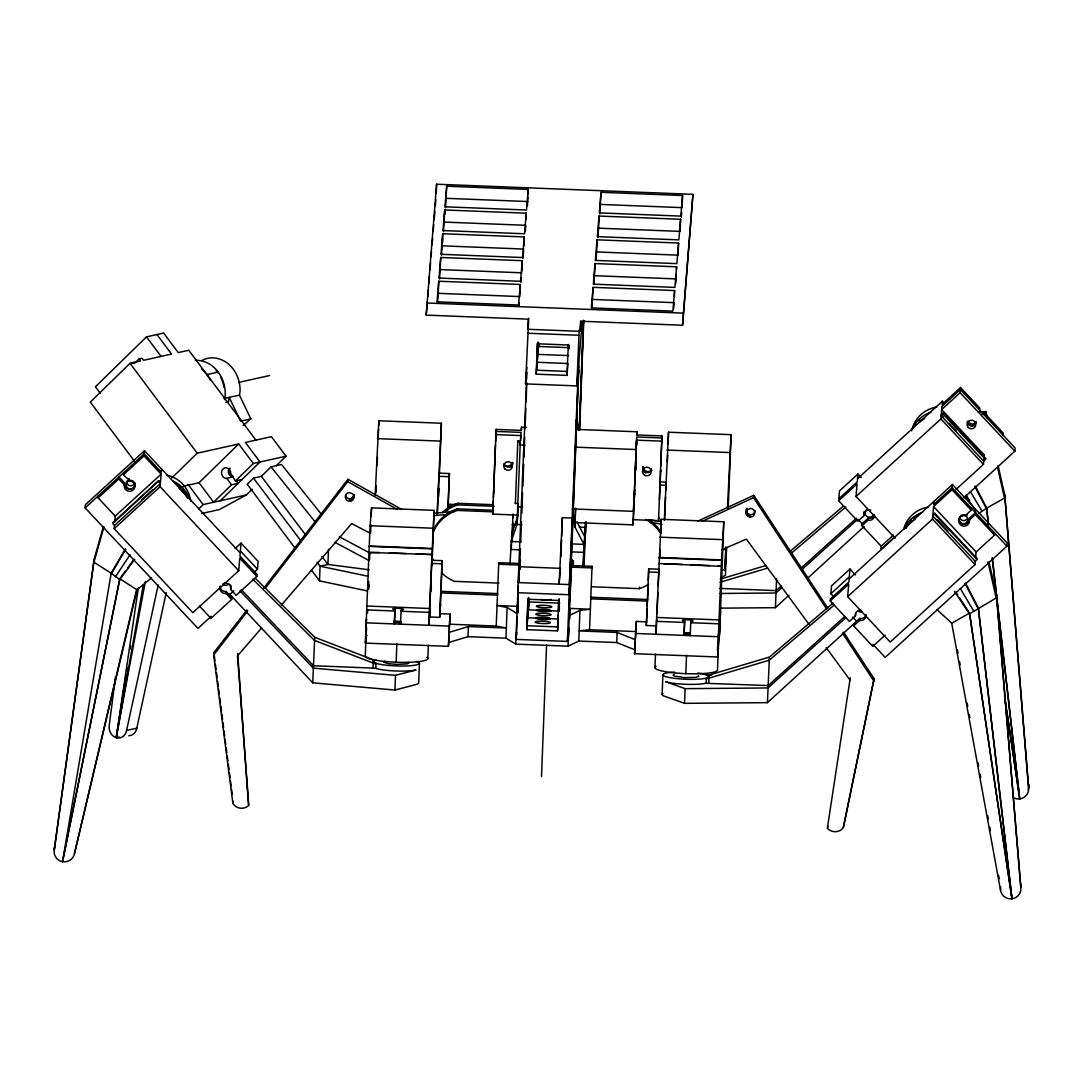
<?xml version="1.0" encoding="UTF-8"?>
<svg xmlns="http://www.w3.org/2000/svg" width="1083" height="1083" viewBox="0 0 1083 1083"><rect width="100%" height="100%" fill="white"/><g stroke="black" fill="none" stroke-linecap="round" stroke-linejoin="round"><path stroke-width="1.5" d="M430.75 591.548L431.034 583.304M431.684 565.177L431.86 560.236L442.121 560.642L440.998 591.954M438.331 496.204L438.615 487.959M440.47 606.778L440.591 603.475M448.294 504.84L449.404 473.542L439.156 473.136L437.383 513.112M647.62 600.104L648.148 585.28M648.324 580.339L648.731 568.805L658.992 569.211L658.18 585.768M419.432 663.27L418.674 683.035A23.095 3.574 2.2 0 1 415.439 684.686L394.943 690.033L312.73 682.818L314.72 637.264L255.331 578.308M367.435 590.925L319.499 580.881L320.067 566.192L317.035 562.199M328.515 549.243L327.932 564.446L320.067 566.192L368.003 576.237M434.107 510.35L428.706 625.284L429.409 616.944L439.657 617.351L439.969 613.682L450.23 614.088L448.443 646.361L365.377 643.085L370.061 525.729L371.564 507.873L434.107 510.35L431.995 565.543M365.702 639.2L366.487 618.934L366.162 622.82L449.215 626.096L450.23 614.088M367.53 612.897L367.651 609.526M368.734 581.476L368.477 588.164L368.802 584.279M369.574 559.735L369.831 553.034M370.603 532.971L370.914 524.605M371.239 516.239L371.564 507.873M368.613 589.125L368.734 585.903M375.165 495.5L378.847 420.773L441.404 423.236L439.481 473.19M376.085 492.63L376.343 485.888M377.128 465.649L377.453 457.229M378.197 437.654L378.522 429.206M378.657 425.836L378.847 420.773M372.958 668.103L373.418 659.872L314.72 637.264M239.952 590.79L313.285 668.13L395.498 675.345L415.994 669.998A23.095 3.574 2.2 0 1 376.031 668.428L375.72 663.134L373.161 663.04M394.957 609.756L394.361 623.93L394.957 609.756L394.239 609.634A5.388 0.839 2.2 0 1 394.334 608.456A5.388 0.839 2.2 0 1 401.955 608.754A5.388 0.839 2.2 0 1 401.847 609.932L401.008 611.259L429.206 612.369M394.943 690.033L395.498 675.345M396.148 662.214L396.852 643.789M401.116 609.986L400.507 624.174L401.36 622.847M426.188 315.112L436.598 184.218L692.944 194.344L682.547 325.238L580.515 321.218L580.122 331.344L527.827 329.273L528.22 319.147L426.188 315.112L427.311 301.737M436.246 193.302L436.598 184.218M438.304 293.344L438.764 281.228L520.287 284.45L519.813 296.566L438.304 293.344L437.505 302.847M439.495 279.089L440.754 257.47L522.277 260.692L521.871 271.291M441.485 255.344L442.744 233.725L524.267 236.933L523.915 246.031M442.541 242.673L442.717 238.125M443.461 231.586L444.734 209.967L526.243 213.189L526.013 219.24M444.707 214.366L444.815 211.334M427.826 658.626L428.34 645.224M430.005 617.066L430.33 608.619M431.278 583.94L431.02 590.641L431.345 586.756L431.224 589.991M445.451 207.828L446.71 186.208L528.233 189.43L528.057 193.965M437.072 514.696L441.404 423.236M438.574 496.786L438.899 488.352M439.969 613.682L440.903 591.332L497.557 593.565L497.422 595.149L440.767 592.915M447.929 508.996L448.186 504.218L456.525 504.543M448.443 646.361L449.215 626.096M450.027 620.938L450.162 617.567M448.768 642.476L467.991 636.669L468.384 626.543L506.357 628.032L496.231 626.042L449.838 624.214M518.202 503.825L517.769 515.102L492.657 514.114L496.136 429.396L521.261 430.384L521.532 427.216L526.473 427.419M493.293 501.009L492.657 514.114M493.428 497.693L495.473 444.531M495.594 441.35L496.136 429.396M496.231 626.042L498.749 562.659L519.244 563.471L518.486 581.571M656.812 619.219L655.838 634.259L661.239 519.312L723.796 521.789L719.762 631.375L717.609 656.988L634.557 653.712L634.882 649.827L616.741 642.544L578.769 641.041L568.061 646.185L515.752 644.114L505.964 638.171L507.142 607.522L497.029 605.532L517.539 606.345L516.929 613.465L507.142 607.522M509.958 564.5L511.853 533.635L517.647 516.605M511.284 548.661L513.085 514.127M512.3 536.275L512.814 522.764M513.004 517.701L513.139 514.33M522.696 506.952L517.674 506.763L517.931 503.595L515.373 503.487L517.823 440.74L520.395 440.835L521.099 432.401L495.973 431.413M527.38 206.298L527.949 196.998M517.823 440.74L517.742 441.688L520.314 441.796L516.984 524.483L511.203 541.514L521.004 541.893M520.639 440.591L520.828 435.569L495.703 434.581M521.41 430.479L521.532 427.216M570.7 574.125L568.981 594.716L517.715 592.699L526.5 382.665M568.981 594.716L578.484 366.122L576.819 385.914L525.553 383.896L528.761 318.185M515.752 644.114L518.04 588.732M516.429 635.437L517.146 616.863M517.336 611.787L518.243 588.15M517.674 612.315L518.188 598.804M518.838 581.923L519.041 576.86M526.622 379.294L526.88 372.538M518.012 612.843L518.134 609.458M520.409 548.567L519.691 568.941L520.354 561.021M520.733 541.92L521.451 521.546M521.844 513.22L522.548 492.846M522.872 486.199L523.658 464.147M523.982 457.486L524.686 437.126M525.079 428.787L525.796 408.413M526.121 401.766L526.771 383.084M520.03 569.455L520.395 560.006M537.967 342.025L537.195 362.291L567.952 363.509L566.951 375.381L536.193 374.163L537.358 343.771L568.128 344.99M537.561 343.189L536.532 370.21L567.289 371.428M526.744 629.67L527.908 599.265L558.666 600.483L557.501 630.875L526.744 629.67L529.316 598.777M528.111 598.682L527.069 625.703L557.826 626.922L558.286 615.103M528.504 597.518L527.732 617.784L558.49 619.002M538.305 342.553L537.845 354.371L568.616 355.59M528.842 598.046L528.396 609.864L559.153 611.083L559.424 607.915M538.644 343.081L538.508 346.452L569.279 347.67M529.181 598.574L529.059 601.945L559.816 603.163M541.514 776.646L546.563 645.089M566.951 375.381L568.331 344.408M558.422 611.719L558.869 599.901M568.534 348.306L568.67 344.935M558.814 610.555L559.275 598.737M560.899 556.527L561.549 539.632M561.671 536.261L562.388 517.688L572.636 518.094L569.374 584.59L518.094 582.559M568.873 348.834L569.008 345.45M559.153 611.083L559.356 606.02M576.819 385.914L579.188 330.247M516.686 632.269L516.09 639.39L567.37 641.42L569.644 586.796M568.751 619.408L570.308 578.877M568.061 646.185L569.482 609.797M569.861 599.671L570.836 574.342M569.834 608.402L590.33 609.215L579.947 610.392L569.238 615.537L571.634 563.038M569.834 618.637L570.199 609.16M571.905 565.258L572.095 560.195M572.244 565.786L572.433 560.71M572.582 566.301L572.772 561.238M573.259 566.233L573.462 560.75M570.931 543.869L584.008 544.383L574.802 526.771L575.479 509.037M574.802 526.771L575.709 508.076M579.256 429.937L583.399 321.868M579.324 430.046L583.534 320.284M579.595 430.465L583.737 320.595M578.769 641.041L579.947 610.392M591.968 307.369L593.091 287.333L674.614 290.542L674.371 296.607M593.064 291.733L593.186 288.701M582.762 567.37L584.658 536.505L576.995 521.83M583.507 566.571L585.389 522.94M593.944 283.611L595.081 263.575L676.604 266.797L676.482 269.816M584.062 566.165L585.754 522.263M585.565 533.608L586.011 521.789M596.598 251.933L597.071 239.817L678.581 243.039L678.12 255.155L596.598 251.933L595.934 259.852M598.588 228.175L599.048 216.058L680.571 219.28L680.11 231.396L598.588 228.175L597.789 237.678M599.779 213.92L601.038 192.3L682.561 195.522L682.155 206.122M635.261 639.701L617.134 632.418L579.161 630.915L589.545 629.737L592.049 566.341L571.553 565.543L571.418 567.126L591.927 567.925L592.049 566.341M616.741 642.544L617.134 632.418M632.959 524.862L636.709 436.977L661.835 437.965L658.518 520.666L633.393 519.678L632.959 524.862L575.154 522.575M633.393 519.678L636.438 440.145L661.564 441.133L661.997 435.948L636.885 434.96L637.142 431.792L576.413 429.382M634.76 490.071L633.284 511.325L572.23 508.915M635.301 473.718L635.856 461.683M636.384 445.33L636.628 441.634M635.667 470.198L635.992 461.859M636.628 445.154L636.763 441.81M637.021 435.122L637.142 431.792M634.557 653.712L636.344 621.439L646.592 621.845L647.079 609.052M634.882 649.827L635.207 641.393M635.41 638.077L636.344 621.439M647.201 605.857L647.526 599.481L590.871 597.247L590.736 598.831L647.39 601.065M661.997 435.948L660.765 465.825M654.958 667.602L655.472 654.186M659.764 557.786L660.089 549.419M660.725 532.701L661.239 519.312M664.339 520.327L668.536 432.212L731.079 434.676L728.25 508.225M667.385 461.927L667.669 455.117M668.076 444.03L668.536 432.212M675.738 283.665L676.306 274.365M662.133 694.514L662.891 674.763M682.547 325.238L692.944 194.344M684.646 621.195L684.036 635.369L684.646 621.195L683.914 621.073A5.388 0.839 2.2 0 1 684.023 619.896A5.388 0.839 2.2 0 1 691.631 620.207A5.388 0.839 2.2 0 1 691.536 621.371L690.683 622.698L718.882 623.808L721.278 565.989L717.907 565.854M866.075 614.792A5.388 5.32 4.8 0 1 860.728 618.528L859.807 618.379L767.427 702.65L684.551 703.341L685.106 688.653L665.639 681.721A23.095 3.574 2.2 0 0 705.602 683.305L768.185 685.58L844.726 616.525M685.823 673.667L686.527 655.229M690.792 621.439L690.196 635.613L690.304 634.354M706.157 683.129L706.346 678.066L708.905 678.161L709.175 674.993L769.417 657.083L833.165 603.001M708.715 683.224L708.905 678.161M717.609 656.988L718.882 623.808M658.735 563.512L721.251 566.382L723.796 521.789M717.934 653.117L718.719 632.851L718.395 636.736L635.328 633.447M718.34 648.284L717.501 670.066A31.299 4.846 2.2 0 1 681.749 673.464A31.299 4.846 2.2 0 1 656.122 666.383M719.437 635.261L720.533 611.11M721.576 569.753L724.906 569.888L725.894 547.037M725.231 566.003L725.935 547.429M727.465 507.737L731.079 434.676M726.314 552.98L725.475 574.762A31.299 4.846 2.2 0 1 721.088 577.009M767.427 702.65L769.417 657.083M719.572 608.159L775.387 607.685L776.606 578.796M429.409 616.944L431.86 560.236M439.657 617.351L442.121 560.642M447.766 510.174L449.404 473.542M656.542 625.92L646.28 625.514L648.731 568.805M657.015 614.21L657.909 592.455M664.651 518.73L665.531 496.989M665.815 490.288L666.275 482.111L660.427 481.881M562.388 517.688L559.112 584.184L560.439 568.345L519.42 566.72M151.349 578.011L137.027 589.802L74.47 853.58A10.261 10.14 4.8 0 1 62.53 861.702A10.261 10.14 4.8 0 1 54.285 849.884L94.194 559.112L103.332 526.852M199.57 606.209L210.968 618.379L211.131 616.349L197.959 628.397L85.137 507.886L85.395 504.719L144.472 450.731L240.209 552.98L239.952 556.148L257.037 574.396L256.874 576.427L236.175 595.339L230.598 589.382L230.923 586.458A5.388 5.32 4.8 0 0 230.801 585.077M114.757 521.735L115.218 516.117L98.133 497.869L98.309 495.852M94.194 559.112L54.285 849.884M74.47 853.58L136.512 589.991M256.874 576.427L239.776 558.165L238.734 570.714L192.828 612.667L114.175 528.666L114.432 525.499L112.781 522.683L158.687 480.73L160.433 482.598L161.137 474.164L144.039 455.916L144.472 450.731M98.133 497.869L118.832 478.957L118.995 476.926L124.572 482.883L124.247 485.807A5.388 5.32 4.8 0 0 129.432 491.33A5.388 5.32 4.8 0 0 135.023 486.226A5.388 5.32 4.8 0 0 129.838 480.69L123.34 474.828L123.516 472.811M103.982 526.717L93.937 562.199L111.17 573.245L62.53 861.702L119.726 579.554L111.17 573.245L125.357 548.973M128.918 480.784L129.094 478.754M112.7 523.644L158.687 480.73M114.175 528.666L160.081 486.714L160.352 483.546L158.605 481.691M161.57 468.98L161.299 472.147L144.215 453.899L85.137 507.886M182.837 491.696L183.122 488.298M237.691 653.563L248.548 805.603A10.261 10.14 4.8 0 1 234.05 805.021L232.899 803.437L213.689 654.998L213.893 652.616L246.883 609.946M210.968 618.379L231.654 599.468L226.09 593.511L226.252 591.494L225.332 591.575A5.388 5.32 4.8 0 1 220.16 586.038M231.654 599.468L231.83 597.437L226.252 591.494M257.47 569.211L258.133 561.36L241.049 543.097L240.385 550.963L257.47 569.211L253.747 572.623M232.899 803.437L233.102 801.054M265.24 588.313L347.724 481.637L347.914 479.268L401.915 509.524M353.87 498.221L354.249 494.741L352.665 500.102L349.538 501.239L349.728 498.87A4.359 4.305 4.8 0 1 345.545 494.389M350.662 501.145L350.865 498.762L354.06 495.838M351.731 500.752L351.934 498.383M352.665 500.102L352.868 497.733M353.396 499.236L353.586 496.867M365.377 643.085L366.65 627.856M427.731 296.715L428.286 290.027M428.854 283.326L429.409 276.639M429.965 269.951L430.533 263.25M431.088 256.563L431.508 251.54M432.063 244.853L432.631 238.165M433.186 231.464L433.755 224.777M434.175 219.754L434.865 211.388M435.285 206.379L435.853 199.678M438.764 281.228L437.045 301.819L518.567 305.04L520.287 284.45M440.754 257.47L439.035 278.06L520.544 281.282L522.277 260.692M442.744 233.725L441.011 254.302L522.534 257.524L524.267 236.933M444.734 209.967L443.001 230.557L524.524 233.766L526.243 213.189M446.71 186.208L444.991 206.799L526.514 210.021L528.233 189.43M432.618 533.608A39.448 38.974 4.8 0 1 457.148 510.431L457.283 508.848L493.55 510.269M444.125 512.421A39.448 38.974 4.8 0 1 457.608 504.881L457.743 503.297L492.562 504.678M494.904 459.273L495.066 457.256M494.674 465.352L494.836 463.334M493.604 493.212L493.767 491.195M519.028 306.069L519.285 302.902M521.018 282.311L521.41 277.559M522.994 258.553L523.658 250.647M525.255 231.64L525.783 225.305L444.26 222.083M498.749 562.659L498.613 564.243L519.123 565.055L519.244 563.471M520.314 441.796L520.043 444.964L525.065 445.154M515.373 503.487L515.454 502.539M525.553 383.896L526.934 367.394M517.769 515.102L516.984 524.483L521.844 524.686M519.556 565.136L519.948 560.385M517.715 592.699L518.256 586.093M518.635 581.612L519.298 573.692M536.193 374.163L538.779 343.284M580.122 331.344L580.962 321.299M582.207 321.529L579.148 358.202L570.971 570.958L571.892 559.87M578.227 374.664L578.62 369.912L570.822 567.167M557.501 630.875L558.232 622.17M593.091 287.333L591.372 307.91L672.881 311.132L674.614 290.542M595.081 263.575L593.349 284.166L674.871 287.374L676.604 266.797M597.071 239.817L595.339 260.407L676.861 263.629L678.581 243.039M599.048 216.058L597.329 236.649L678.851 239.871L680.571 219.28M601.038 192.3L599.319 212.891L680.841 216.113L682.561 195.522M567.37 641.42L568.358 629.534M568.44 636.046L569.103 628.126M634.503 496.759L634.773 493.591M591.521 586.756L639.336 588.651L639.471 587.067M646.28 625.514L646.592 621.845M673.612 308.993L674.14 302.658L592.618 299.45M681.302 217.142L681.694 212.39M660.535 471.904L660.698 469.887L659.452 499.764M658.518 520.666L658.775 517.498M724.906 569.888L726.72 548.147M746.065 512.611L746.444 509.118L746.566 514.777L750.248 517.078A4.359 4.305 4.8 0 0 754.783 512.949A4.359 4.305 4.8 0 0 750.587 508.469L747.46 509.619L746.16 513.721M746.729 510.472L746.932 508.103M746.566 514.777L746.363 511.352M747.216 515.698L746.756 512.408M748.096 516.429L748.299 514.046L747.419 513.328M749.125 516.889L749.328 514.52L748.299 514.046M750.248 517.078L750.451 514.709A4.359 4.305 4.8 0 0 754.973 510.58M826.681 609.133L753.565 497.679L753.768 495.31L697.614 521.221M855.543 613.005L855.462 615.929L849.451 621.425L830.268 600.93L830.431 598.913L848.869 582.072L849.14 578.904L952.431 484.507L1007.19 542.989L1006.919 546.157L885.19 657.395L872.979 644.358M834.316 597.41L830.864 593.728L831.527 585.876L849.965 569.022L855.475 574.911M864.18 511.487A5.388 5.32 4.8 0 0 863.936 512.855L863.855 515.779L857.844 521.275L838.662 500.793L839.487 490.91L857.926 474.056L861.229 477.603M843.549 632.147L874.089 678.703L843.346 827.561L842.087 829.05A10.261 10.14 4.8 0 1 827.588 828.481L827.791 826.112M952.431 484.507L951.998 489.692L933.56 506.546L932.856 514.98L934.737 513.261L977.286 558.706L975.323 561.373L975.052 564.541L890.199 642.084L847.651 596.638L848.706 584.089L830.268 600.93M849.965 569.022L849.302 576.873L830.864 593.728M895.14 538.251L856.044 496.488L857.1 483.939L838.662 500.793M857.926 474.056L857.262 481.921L838.824 498.776M885.109 635.152L872.817 646.389L853.634 625.893L853.797 623.876M893.502 535.002L881.21 546.238L862.027 525.742L862.19 523.725L868.214 518.229L869.121 518.391A5.388 5.32 4.8 0 0 874.468 514.655M853.634 625.893L859.645 620.397L859.807 618.379M862.027 525.742L868.038 520.246L868.214 518.229M843.346 827.561L874.089 678.703M881.264 545.521L880.939 549.406L894.639 536.897M911.033 522.331L911.317 518.919M919.711 418.783L919.426 422.18A31.299 30.92 4.8 0 1 924.679 418.322M847.651 596.638L932.504 519.095L932.774 515.928L934.737 513.261M933.993 501.348L933.722 504.516L952.16 487.675L1006.919 546.157M856.044 496.488L940.897 418.945L941.168 415.777L943.131 413.11L985.679 458.556L983.716 461.223L983.459 464.39L956.005 489.475M943.55 417.28L941.249 414.83L941.953 406.396L960.391 389.542L1015.15 448.037L1014.879 451.191L963.951 497.733M944.62 403.607L942.386 401.211L942.115 404.379L960.553 387.524L979.736 408.02L979.574 410.037M984.244 455.009L941.682 409.564L960.12 392.709L960.553 387.524M969.353 520.151L969.515 518.121L975.539 512.625L975.363 514.655L969.353 520.151L969.434 521.045A5.388 5.32 4.8 0 1 963.843 526.162A5.388 5.32 4.8 0 1 958.672 520.625A5.388 5.32 4.8 0 1 964.263 515.522L965.17 515.67L971.18 510.174L971.343 508.157M983.757 414.505L983.933 412.488L1003.115 432.97L1002.939 434.987M985.652 414.627L985.909 411.54L979.262 411.892M965.508 583.047L978.409 608.064L1011.969 898.782A10.261 10.14 4.8 0 1 1000.475 890.009L951.727 623.185L969.515 613.1L1011.969 898.782A10.261 10.14 4.8 0 0 1020.822 887.437L996.455 594.892L989.009 562.185M975.634 557.61L976.108 551.992L994.546 535.137L994.722 533.12M983.919 458.867L984.271 454.657M996.455 594.892L1020.822 887.437M998.093 465.541L1004.74 494.999L1028.593 787.571A10.261 10.14 4.8 0 1 1014.46 798.198M1000.475 890.009L1000.733 886.923M1028.593 787.571L1004.74 494.999M115.515 676.807L109.261 725.19A10.261 8.745 77.4 0 0 116.233 737.672L119.144 737.022M166.254 592.591L136.796 728.169L126.576 730.443A10.261 8.745 77.4 0 1 116.233 737.672L138.367 587.771M827.371 828.184L850.29 677.768M145.352 581.449L116.233 737.672L126.156 674.249M126.684 670.905L127.198 667.575M130.082 649.218L130.596 645.874M243.133 425.524L250.823 418.904L239.451 395.119L240.02 391.816A30.27 25.802 77.4 0 0 202.44 360.152M124.572 482.883L124.423 483.79A5.388 5.32 4.8 0 0 129.594 489.313A5.388 5.32 4.8 0 0 135.185 484.209M230.598 589.382L230.76 588.489A5.388 5.32 4.8 0 0 224.181 583.074M116.233 737.672L143.294 585.091M62.53 861.702L119.793 578.755L125.642 570.741M126.576 730.443L158.186 584.942M111.102 574.031L125.709 549.419M115.421 576.792L130.041 554.821M127.604 568.061L133.453 560.046M134.806 559.234L119.726 579.554L119.793 578.755L137.027 589.802M263.372 588.611L347.914 479.268M213.689 654.998L247.709 610.988M261.639 627.937L237.488 655.932L248.779 805.319M281.418 605.018L351.691 523.563L369.56 532.931M255.899 440.118L188.726 350.242L178.248 352.584L163.655 333.05L146.476 336.881L95.399 386.766L100.421 393.481M134.197 363.698L139.017 359.001L140.506 360.991L130.014 363.333L90.322 402.104L134.427 461.128M171.926 477.887L197.187 453.222L238.734 443.949L253.327 463.483L286.02 456.187L271.427 436.666L245.408 442.46L260.001 461.994L220.309 500.766M183.054 486.281L199.028 482.72L238.734 443.949M198.595 509.037L203.144 504.597L246.328 494.958L252.163 489.259M236.297 480.73L238.206 483.289L231.518 484.778L213.622 502.255L199.028 482.72M228.96 468.438A5.388 4.589 77.4 0 0 232.655 476.926L233.441 476.913L225.968 478.429A5.388 4.589 77.4 0 1 221.555 472.499A5.388 4.589 77.4 0 1 226.388 467.788A5.388 4.589 77.4 0 1 230.801 473.704L235.431 480.96L253.327 463.483M321.502 514.439L281.539 464.526L271.048 466.868L261.314 476.371L253.463 478.117L247.249 484.182L295.415 548.648M276.287 465.69L286.02 456.187M123.34 474.828L144.039 455.916M115.218 516.117L161.137 474.164M141.819 499.601L152.987 489.408M114.432 525.499L160.352 483.546M235.092 548.539L241.049 543.097M228.933 595.298L233.901 590.763M857.533 478.754L942.386 401.211M941.249 414.83L943.131 413.11M981.523 414.681L983.933 412.488M775.387 607.685L788.952 595.284M807.458 578.376L864.207 526.514M983.797 460.275L985.679 458.556M781.168 586.093L776.145 590.628L719.978 588.407M801.244 567.979L856.45 518.175M782.224 587.338L775.942 592.997L720.127 593.47M802.3 569.225L857.506 519.407M845.782 617.77L767.982 687.949L685.106 688.653M790.13 551.315L843.671 505.869M791.145 553.399L845.958 506.885M834.167 605.086L769.16 660.251L706.306 678.933M228.946 583.967L228.039 584.658A4.359 4.305 4.8 0 1 222.773 583.981M978.815 513.328L986.681 508.13L975.336 486.05M246.328 494.958L219.402 509.551L201.519 513.545M701.96 521.492L753.565 497.679M721.671 549.744L746.39 539.158L809.204 624.566M698.264 675.67L698.914 676.279L695.814 677.349L684.131 677.592L674.168 676.063L673.112 675.088L674.195 674.384M375.977 659.967L373.283 661.456L376.234 663.351A23.095 3.574 2.2 0 0 407.641 665.91A23.095 3.574 2.2 0 0 416.495 661.375M449.161 632.35L468.384 626.543M720.303 579.094L766.29 565.421M720.033 582.261L767.603 568.115M139.017 359.001L142.157 358.297L143.646 360.287L171.561 354.073L156.967 334.539M206.894 374.556L218.17 372.038M238.531 382.461L269.545 375.544M223.991 398.571L239.451 395.119M225.873 402.267L228.499 401.671L229.23 397.393L240.588 421.192L250.823 418.904M235.431 480.96L242.118 479.471M393.846 621.628L401.4 621.926M401.346 622.603L393.792 622.305M349.728 498.87L350.865 498.762M433.89 513.288L453.98 511.474M433.687 515.657L447.089 514.452M226.09 593.511L225.169 593.592A5.388 5.32 4.8 0 1 220.228 586.688M684.239 632.959L690.399 633.203M690.318 634.151L684.158 633.907M960.621 515.454L967.254 515.088M446.25 198.324L527.773 201.546M600.578 204.416L682.1 207.638M442.27 245.841L523.793 249.063M440.294 269.599L521.803 272.808M594.608 275.691L676.13 278.913M426.661 302.996L683.007 313.122M527.502 333.239L578.769 335.256M377.358 438.629L439.901 441.092M667.033 450.068L729.59 452.532M575.344 447.144L635.653 449.526M438.886 476.303L449.134 476.71M660.156 485.049L666.018 485.279M457.608 504.881L494.078 506.316M448.064 505.802L453.06 506.005M457.148 510.431L493.415 511.853M512.205 524.51L516.605 524.686M579.161 527.15L585.01 527.394M370.061 525.729L432.618 528.206M659.75 537.168L722.293 539.645M722.361 549.501L725.678 549.623M510.54 549.474L520.341 549.853M571.905 551.897L583.344 552.344M369.289 545.994L431.833 548.458M658.965 557.434L721.522 559.911M369.249 546.387L431.806 548.864M658.938 557.826L721.481 560.304M379.199 552.479L369.019 552.465L431.603 554.537L416.386 553.941M389.339 552.871L406.247 553.535M663.811 563.715L682.398 564.446M690.859 564.784L709.446 565.516M431.603 563.404L441.85 563.81M648.473 571.973L658.721 572.379M498.938 583.101L454.427 581.341A39.448 38.974 4.8 0 1 441.553 572.758M366.975 606.02L429.531 608.497M656.664 617.459L719.207 619.936M366.663 609.905L394.862 611.015M656.339 621.344L684.537 622.454M589.545 629.737L635.951 631.565M467.991 636.669L505.964 638.171M697.763 673.044A23.095 3.574 2.2 0 1 706.102 674.682L709.175 674.993M375.517 668.197L313.488 665.747L241.319 589.639M703.219 674.289L711.599 675.02M127.144 481.014L133.764 481.732A4.359 4.305 4.8 0 0 126.454 483.099A4.359 4.305 4.8 0 0 130.705 489.029A4.359 4.305 4.8 0 0 134.346 482.72M369.154 569.793L327.932 564.446L321.881 556.432M393.738 622.549L394.469 622.671M868.038 520.246L868.945 520.409A5.388 5.32 4.8 0 0 874.536 515.305M749.328 514.52L750.451 514.709M648.866 519.623L660.468 521.6M650.328 522.277L661.93 524.253M859.645 620.397L860.552 620.559A5.388 5.32 4.8 0 0 866.143 615.442M408.02 662.376L409.225 662.796L407.059 663.906L396.852 664.393L388.459 663.662L383.463 662.119L384.858 661.171M684.551 703.341L665.084 696.423A23.095 3.574 2.2 0 1 662.999 693.621M375.679 664.014L314.463 640.419L252.691 579.121M706.617 674.899L709.04 676.577L705.805 678.242A23.095 3.574 2.2 0 1 669.443 677.538A23.095 3.574 2.2 0 1 674.695 672.123M339.385 536.775L370.481 553.386M334.823 542.272L368.883 560.466M347.724 481.637L397.339 509.443M858.183 610.69L859.022 611.448A4.359 4.305 4.8 0 0 862.285 612.139M936.809 609.485L951.727 623.185M960.12 392.709L1014.879 451.191M943.049 414.058L985.598 459.503M949.29 423.426L956.194 430.79M941.168 415.777L983.716 461.223M940.897 418.945L983.459 464.39M951.998 489.692L971.18 510.174M975.363 514.655L994.546 535.137M933.56 506.546L976.108 551.992M934.656 514.208L977.204 559.654M937.445 519.881L947.801 530.941M932.774 515.928L975.323 561.373M932.504 519.095L975.052 564.541M858.372 519.65L862.975 524.565M852.714 617.066L857.316 621.98M160.081 486.714L238.734 570.714M229.258 593.674L312.73 682.818M118.832 478.957L124.41 484.9M271.048 466.868L315.234 522.033M261.314 476.371L305.731 535.083M253.463 478.117L300.898 540.837M146.476 336.881L161.083 356.402M311.471 570.145L319.499 580.881M226.767 478.402L231.518 484.778M130.014 363.333L197.187 453.222M188.009 484.331L203.144 504.597M826.167 647.607L850.087 680.138M954.461 591.372L969.447 613.899L996.198 597.978L988.007 561.996M965.562 495.635L975.837 511.135M753.768 495.31L827.805 608.172M842.425 633.122L873.886 681.085M955.937 592.279L957.751 595.054M959.565 597.83L968.608 611.719M966.036 495.093L969.651 500.657M960.391 588.624L973.901 611.381M970.368 491.52L982.159 511.433M964.994 583.466L978.342 608.849L1011.969 898.782L969.515 613.1M974.862 486.511L986.613 508.929L988.332 524.01M985.909 411.54L987.385 418.092M997.47 466.99L1004.482 498.085L986.681 508.13L988.589 524.944M576.711 420.109L578.836 429.789M576.224 420.082L578.349 429.761M957.44 649.935L958.049 653.239M959.565 661.537L960.161 664.84M967.133 702.962L967.728 706.278M969.244 714.563L969.854 717.88M978.03 762.622L978.626 765.938M980.142 774.223L980.751 777.54M987.71 815.661L988.319 818.978M989.835 827.263L990.431 830.58M998.607 875.321L999.216 878.638M1006.716 710.34L1019.726 798.916L992.407 558.557M1004.482 695.597L1019.726 798.916L992.163 557.542M213.893 652.616L214.976 660.955M215.409 664.299L216.045 669.294M216.478 672.638L217.128 677.633M217.561 680.977L218.211 685.972M218.644 689.316L219.294 694.311M219.714 697.655L220.363 702.65M220.797 705.994L221.446 710.99M221.88 714.333L222.529 719.329M222.963 722.672L223.599 727.668M224.032 731.011L224.682 736.007M225.115 739.351L225.765 744.346M226.198 747.69L226.848 752.685M227.268 756.029L227.917 761.024M228.351 764.368L229 769.363M229.434 772.707L230.083 777.702M230.517 781.046L231.153 786.041M231.586 789.385L232.236 794.38M969.515 518.121L969.61 519.028A5.388 5.32 4.8 0 1 964.019 524.145A5.388 5.32 4.8 0 1 958.834 518.608M863.855 515.779L863.774 514.872A5.388 5.32 4.8 0 1 870.746 510.012M855.462 615.929L855.38 615.022A5.388 5.32 4.8 0 1 860.958 609.919M354.06 497.111L352.896 494.01L349.863 492.63A4.359 4.305 4.8 0 0 345.342 496.772A4.359 4.305 4.8 0 0 349.538 501.239M433.227 530.832A39.448 38.974 4.8 0 1 457.283 508.848M433.024 559.938A39.448 38.974 4.8 0 1 431.738 556.296M649.055 519.813A39.448 38.974 4.8 0 1 661.334 532.917M645.59 519.393A39.448 38.974 4.8 0 1 659.845 532.308M648.676 584.197A39.448 38.974 4.8 0 1 639.336 588.651M717.379 646.998A31.299 4.846 2.2 0 1 717.176 649.489M683.522 632.824A5.388 0.839 2.2 0 1 690.033 632.946M195.278 360.355A31.299 26.669 77.4 0 1 224.682 399.708M201.519 368.924A31.299 26.669 77.4 0 1 210.251 380.038M134.915 482.842A4.359 4.305 4.8 0 1 126.4 481.394M961.447 515.684A4.359 4.305 4.8 0 1 967.836 519.298A4.359 4.305 4.8 0 1 961.839 523.482A4.359 4.305 4.8 0 1 960.513 516.334M967.43 518.635A4.359 4.305 4.8 0 1 959.497 517.281M873.575 514.398A4.359 4.305 4.8 0 1 866.982 516.483L866.143 515.725A4.359 4.305 4.8 0 1 866.63 509.66M976.067 421.544A4.359 4.305 4.8 0 1 967.457 422.316M54.407 849.438A10.261 10.14 4.8 0 1 54.543 846.798M166.809 475.193A30.27 29.904 4.8 0 1 190.676 501.307M176.61 484.033A30.27 29.904 4.8 0 1 181.551 487.973M183.663 490.288A30.27 29.904 4.8 0 1 186.371 494.173M232.737 475.789A4.359 3.723 77.4 0 1 230.11 468.194M131.991 363.428A4.359 3.723 77.4 0 1 134.685 362.507M911.615 430.79A31.299 30.92 4.8 0 1 930.893 412.217M976.284 422.587A5.388 5.32 4.8 0 1 967.85 421.152M974.957 425.402A5.388 5.32 4.8 0 1 967.2 421.869M136.796 728.169A10.261 8.745 77.4 0 1 128.742 735.736M216.18 370.643A30.27 25.802 77.4 0 1 218.076 373.026M220.539 376.992A30.27 25.802 77.4 0 1 224.086 387.403M905.821 528.531A31.299 30.92 4.8 0 1 914.891 519.326M903.818 529.425A31.299 30.92 4.8 0 1 922.499 512.354M551.382 599.454A7.703 1.191 2.2 0 1 540.837 599.468M426.864 657.327A31.299 4.846 2.2 0 1 400.236 662.336A31.299 4.846 2.2 0 1 365.269 656.149L366.108 634.367A31.299 4.846 2.2 0 0 367.069 635.667M393.846 621.371A5.388 0.839 2.2 0 1 401.455 621.683M1028.85 784.485A10.261 10.14 4.8 0 1 1028.146 789.683M912.184 428.773A30.27 29.904 4.8 0 1 936.741 407.1M179.223 488.406A31.299 30.92 4.8 0 1 187.562 498.302M172.481 480.866A31.299 30.92 4.8 0 1 189.796 499.358M1021.079 884.351A10.261 10.14 4.8 0 1 1021.079 886.991M903.777 528.842A30.27 29.904 4.8 0 1 928.307 507.115M906.43 526.311A30.27 29.904 4.8 0 1 910.153 521.248M913.605 518.04A30.27 29.904 4.8 0 1 917.518 515.386M512.665 462.373A5.388 5.32 4.8 0 1 504.651 465.297M509.863 467.518A5.388 5.32 4.8 0 0 512.733 463.023A4.359 4.305 4.8 0 1 504.109 463.795M651.912 470.266A5.388 5.32 4.8 0 1 643.004 467.518M645.211 472.865A5.388 5.32 4.8 0 1 642.936 466.787M651.438 468.506A4.359 4.305 4.8 0 1 646.348 472.581A4.359 4.305 4.8 0 1 642.909 467.044M442.351 512.584A39.448 38.974 4.8 0 1 457.743 503.297M539.97 611.326A7.446 1.151 2.2 0 0 551.206 610.771A7.446 1.151 2.2 0 0 540.146 609.336A7.446 1.151 2.2 0 0 539.97 611.326M539.307 619.246A7.446 1.151 2.2 0 0 550.543 618.691A7.446 1.151 2.2 0 0 539.483 617.256A7.446 1.151 2.2 0 0 539.307 619.246M968.243 427.46A4.359 4.305 4.8 0 0 975.607 425.822A4.359 4.305 4.8 0 0 970.476 420.339A4.359 4.305 4.8 0 0 968.243 427.46M539.51 615.306A7.703 1.191 2.2 0 0 551.139 614.738A7.703 1.191 2.2 0 0 539.686 613.249A7.703 1.191 2.2 0 0 539.51 615.306M538.847 623.226A7.703 1.191 2.2 0 0 550.475 622.657A7.703 1.191 2.2 0 0 539.023 621.168A7.703 1.191 2.2 0 0 538.847 623.226M540.173 607.387A7.703 1.191 2.2 0 0 551.802 606.818A7.703 1.191 2.2 0 0 540.349 605.329A7.703 1.191 2.2 0 0 540.173 607.387M643.613 474.422A4.359 4.305 4.8 0 0 650.978 472.784A4.359 4.305 4.8 0 0 645.847 467.301A4.359 4.305 4.8 0 0 643.613 474.422M504.895 468.939A4.359 4.305 4.8 0 0 512.259 467.301A4.359 4.305 4.8 0 0 507.128 461.818A4.359 4.305 4.8 0 0 504.895 468.939"/></g></svg>
